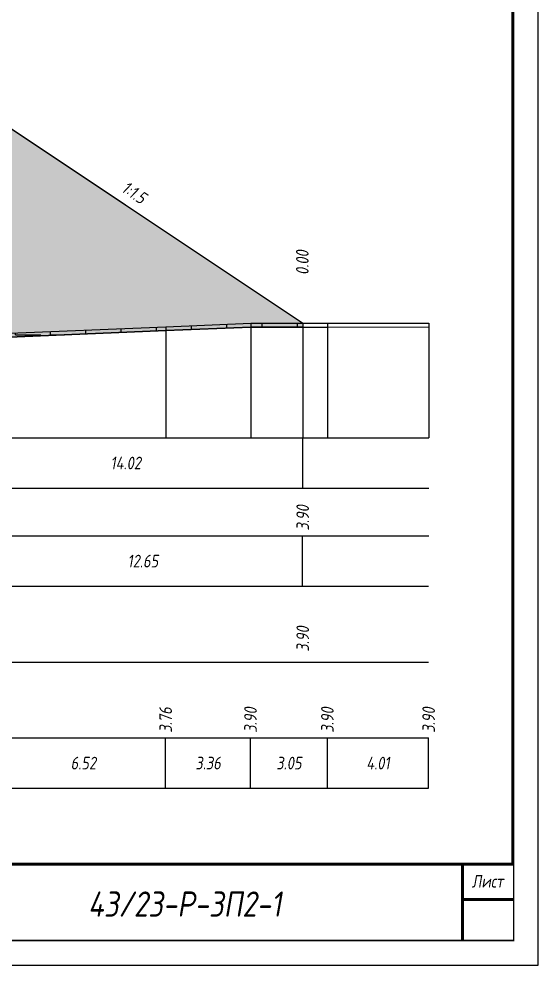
# Model space of a CAD drawing. Extents: x -717 to 1451, y -133302 to 233.
# Drawn here: x 287.1 to 389.9, y -103216.4 to -103029.1 of the extents above; entities that cross this region are included whole.
import ezdxf
from ezdxf.enums import TextEntityAlignment as Align

# ---------------------------------------------------------------- set-up
doc = ezdxf.new("R2010")
doc.units = 0
for name, color, linetype in [('Зарамочное оформление', 7, 'Continuous'), ('Код_510', 7, 'Continuous'), ('Код_514', 1, 'Continuous'), ('Код_516', 1, 'Continuous'), ('Контур_0', 7, 'Continuous'), ('Контур_508', 7, 'Continuous'), ('Контур_512', 7, 'Continuous'), ('Контур_513', 7, 'Continuous'), ('Контур_818', 7, 'Continuous'), ('Красный поперечник', 1, 'Continuous'), ('Объём_2661', 7, 'Continuous'), ('Объём_2666', 7, 'Continuous'), ('Объём_2667', 7, 'Continuous'), ('Объём_2668', 7, 'Continuous'), ('Объём_2669', 7, 'Continuous'), ('Объём_2675', 7, 'Continuous'), ('Рабочие отметки', 7, 'Continuous'), ('Таблица', 7, 'Continuous'), ('Уклоны проезжей части', 7, 'Continuous'), ('Черный поперечник', 3, 'Continuous')]:
    doc.layers.add(name, color=color, linetype=linetype)
for name, color, linetype, true_color in [('Контур_2570', 7, 'Continuous', 0x80ff00), ('Контур_2736', 4, 'Continuous', 0x00ffff), ('Контур_2737', 4, 'Continuous', 0x00ffff), ('Контур_2738', 4, 'Continuous', 0x00ffff), ('Контур_2739', 4, 'Continuous', 0x00ffff), ('Контур_2741', 4, 'Continuous', 0x00ffff), ('Контур_2742', 4, 'Continuous', 0x00ffff), ('Контур_2743', 4, 'Continuous', 0x00ffff), ('Контур_2744', 7, 'Continuous', 0xa4ffff), ('Контур_2745', 7, 'Continuous', 0xa4ffff), ('Контур_2747', 4, 'Continuous', 0x00ffff), ('Контур_2748', 4, 'Continuous', 0x00ffff), ('Контур_2749', 4, 'Continuous', 0x00ffff), ('Контур_2750', 4, 'Continuous', 0x00ffff), ('Контур_2751', 4, 'Continuous', 0x00ffff), ('Контур_2752', 4, 'Continuous', 0x00ffff), ('Контур_703', 4, 'Continuous', 0x00ffff), ('Контур_705', 4, 'Continuous', 0x00ffff), ('Контур_707', 4, 'Continuous', 0x00ffff), ('Контур_720', 131, 'Continuous', 0xaaffff), ('Объём_2570', 7, 'Continuous', 0x80ff00), ('Объём_2600', 7, 'Continuous', 0x808000)]:
    doc.layers.add(name, color=color, linetype=linetype, true_color=true_color)
doc.styles.add('М', font='romand.shx', dxfattribs={"width": 0.8, "oblique": 10, "height": 2.5})

# ---------------------------------------------------------------- blocks, each defined once
blk = doc.blocks.new('Штамп')
at = {"linetype": 'Continuous'}
blk.add_wipeout([(199.95, -411.25), (384.95, -411.25), (384.95, -426.25), (199.95, -426.25)], dxfattribs=at).dxf.layer = 'Зарамочное оформление'
at = {"layer": 'Зарамочное оформление', "linetype": 'Continuous', "lineweight": -3, "const_width": 0.6, "flags": 128}
for points in [[(199.95, -426.25), (199.95, -411.25), (384.95, -411.25)], [(209.95, -411.25), (209.95, -426.25)], [(219.95, -411.25), (219.95, -426.25)], [(229.95, -411.25), (229.95, -426.25)], [(239.95, -411.25), (239.95, -426.25)], [(254.95, -411.25), (254.95, -426.25)], [(264.95, -411.25), (264.95, -426.25)], [(374.95, -411.25), (374.95, -426.25)], [(199.95, -416.25), (264.95, -416.25)], [(374.95, -418.25), (384.95, -418.25)], [(199.95, -421.25), (264.95, -421.25)]]:
    blk.add_lwpolyline(points, dxfattribs=at)
at = {"linetype": 'Continuous', "insert": (319.95, -419.17), "char_height": 5, "width": 110, "attachment_point": 5, "style": 'М'}
blk.add_mtext('{\\Q10;\\W0.8;43/23-Р-ЗП2-1}', dxfattribs=at)
at = {"layer": 'Зарамочное оформление', "linetype": 'Continuous', "style": 'М', "oblique": 10}
for s, width, p in [('Лист', 0.8, (379.95, -414.66)), ('Изм.', 0.8, (204.95, -423.75)), ('Кол.уч.', 0.7, (214.95, -423.75)), ('Лист', 0.8, (224.95, -423.75)), ('N док.', 0.7, (235.28, -423.75)), ('Подпись', 0.8, (247.45, -423.75)), ('Дата', 0.8, (259.95, -423.75))]:
    blk.add_text(s, height=2.5, dxfattribs=dict(at, width=width)).set_placement(p, align=Align.MIDDLE_CENTER)
blk = doc.blocks.new('шифр')
blk.add_blockref('Штамп', (0, -102845))

msp = doc.modelspace()

# ---------------------------------------------------------------- hatches: boundary and pattern name
at = {"transparency": 33554681}
h = msp.add_hatch(dxfattribs=at)
h.set_pattern_fill('ANGLE', color=256)
h.set_pattern_definition([(0, (0, 0), (0, 6.985), [5.08, -1.905]), (90, (0, 0), (-6.985, 4e-16), [5.08, -1.905])])
h.paths.add_polyline_path([(343.318, -103090.087), (333.03, -103090.083), (316.221, -103090.785), (283.624, -103092.124), (283.283, -103091.195), (281.844, -103088.34), (281.675, -103087.741), (281.009, -103085.66), (225.448, -103085.846), (225.448, -103085.096), (281.009, -103084.91), (281.675, -103086.991), (281.844, -103087.59), (283.283, -103090.445), (283.624, -103091.374), (316.221, -103090.035), (333.03, -103089.333), (343.318, -103089.337)])
at = {"layer": 'Объём_2600'}
h = msp.add_hatch(dxfattribs=at)
h.set_pattern_fill('HONEY', color=5, scale=0.3)
h.paths.add_polyline_path([(283.283, -103091.195), (281.844, -103088.34), (281.675, -103087.741), (281.009, -103085.66), (225.448, -103085.846), (225.448, -103045.545), (280.089, -103047.185), (343.318, -103089.337), (343.318, -103090.087), (333.03, -103090.083), (316.221, -103090.785), (283.624, -103092.124)])

# ---------------------------------------------------------------- linework, layer by layer
at = {"flags": 128}
msp.add_lwpolyline([(-30.054, -103216.421), (389.946, -103216.421), (389.946, -102919.421), (-30.054, -102919.421)], close=True, dxfattribs=at)
at = {"const_width": 0.6, "flags": 128}
msp.add_lwpolyline([(-10.054, -103211.421), (384.946, -103211.421), (384.946, -102924.421), (-10.054, -102924.421)], close=True, dxfattribs=at)
at = {"layer": 'Код_510'}
for p, q in [((316.167, -103181.421), (316.167, -103171.421)), ((332.975, -103181.421), (332.975, -103171.421)), ((348.201, -103181.421), (348.201, -103171.421)), ((368.264, -103181.421), (368.264, -103171.421))]:
    msp.add_line(p, q, dxfattribs=at)
at = {"layer": 'Код_514'}
msp.add_line((343.318, -103122), (343.318, -103112), dxfattribs=at)
at = {"layer": 'Код_516'}
msp.add_line((343.264, -103141.421), (343.264, -103131.421), dxfattribs=at)
at = {"layer": 'Контур_0', "flags": 128}
for points in [[(273.198, -103042.59), (343.318, -103089.337), (343.318, -103089.337), (343.318, -103089.337), (343.318, -103089.337), (343.318, -103089.337), (343.318, -103089.337), (343.318, -103089.337), (343.318, -103089.337), (343.318, -103089.337), (343.318, -103089.337), (343.318, -103089.337), (343.318, -103089.337), (343.318, -103089.337), (343.318, -103089.337), (343.318, -103089.337)], [(273.198, -103042.59), (343.318, -103089.337), (343.318, -103089.337), (343.318, -103089.337), (343.318, -103089.337), (343.318, -103089.337), (343.318, -103089.337), (343.318, -103089.337), (343.318, -103089.337), (343.318, -103089.337), (343.318, -103089.337), (343.318, -103089.337), (343.318, -103089.337), (343.318, -103089.337), (343.318, -103089.337), (343.318, -103089.337), (343.318, -103089.337), (343.318, -103089.337), (343.318, -103089.337), (343.318, -103089.337), (343.318, -103089.337), (343.318, -103089.337), (343.318, -103089.337), (343.318, -103089.337), (343.318, -103089.337), (343.318, -103089.337), (343.318, -103089.337), (343.318, -103089.337), (343.318, -103089.337), (343.318, -103089.337)]]:
    msp.add_lwpolyline(points, dxfattribs=at)
at = {"layer": 'Контур_2570', "flags": 128}
msp.add_lwpolyline([(80, -103092.75), (111.265, -103091.569), (118.676, -103091.016), (167.856, -103089.115), (168.333, -103088.442), (168.387, -103088.34), (168.833, -103086.912), (168.922, -103086.723), (211.637, -103085.967), (216.42, -103085.835), (223.46, -103085.852), (225.448, -103085.846), (281.009, -103085.66), (281.675, -103087.741), (281.844, -103088.34), (283.283, -103091.195), (283.624, -103092.124), (316.221, -103090.785), (333.03, -103090.083), (348.255, -103090.089), (368.318, -103090.07)], dxfattribs=at)
at = {"layer": 'Контур_2736', "flags": 128}
msp.add_lwpolyline([(273.198, -103042.59), (343.318, -103089.337)], dxfattribs=at)
at = {"layer": 'Контур_2737', "flags": 128}
msp.add_lwpolyline([(343.318, -103089.337), (343.318, -103089.337)], dxfattribs=at)
at = {"layer": 'Контур_2738', "flags": 128}
msp.add_lwpolyline([(343.318, -103089.337), (343.318, -103089.337)], dxfattribs=at)
at = {"layer": 'Контур_2739', "flags": 128}
msp.add_lwpolyline([(343.318, -103089.337), (343.318, -103089.337)], dxfattribs=at)
at = {"layer": 'Контур_2741', "flags": 128}
msp.add_lwpolyline([(343.318, -103089.337), (343.318, -103089.337)], dxfattribs=at)
at = {"layer": 'Контур_2742', "flags": 128}
msp.add_lwpolyline([(343.318, -103089.337), (343.318, -103089.337)], dxfattribs=at)
at = {"layer": 'Контур_2743', "flags": 128}
msp.add_lwpolyline([(343.318, -103089.337), (343.318, -103089.337)], dxfattribs=at)
at = {"layer": 'Контур_2744', "flags": 128}
msp.add_lwpolyline([(343.318, -103089.337), (343.318, -103089.337)], dxfattribs=at)
msp.add_lwpolyline([(343.318, -103089.337), (343.318, -103089.337)], dxfattribs=at)
msp.add_lwpolyline([(343.318, -103089.337), (343.318, -103089.337)], dxfattribs=at)
msp.add_lwpolyline([(343.318, -103089.337), (343.318, -103089.337)], dxfattribs=at)
msp.add_lwpolyline([(343.318, -103089.337), (343.318, -103089.337)], dxfattribs=at)
msp.add_lwpolyline([(343.318, -103089.337), (343.318, -103089.337)], dxfattribs=at)
at = {"layer": 'Контур_2745', "flags": 128}
msp.add_lwpolyline([(343.318, -103089.337), (343.318, -103089.337)], dxfattribs=at)
msp.add_lwpolyline([(343.318, -103089.337), (343.318, -103089.337)], dxfattribs=at)
msp.add_lwpolyline([(343.318, -103089.337), (343.318, -103089.337)], dxfattribs=at)
msp.add_lwpolyline([(343.318, -103089.337), (343.318, -103089.337)], dxfattribs=at)
msp.add_lwpolyline([(343.318, -103089.337), (343.318, -103089.337)], dxfattribs=at)
msp.add_lwpolyline([(343.318, -103089.337), (343.318, -103089.337)], dxfattribs=at)
at = {"layer": 'Контур_2747', "flags": 128}
msp.add_lwpolyline([(343.318, -103089.337), (343.318, -103089.337)], dxfattribs=at)
at = {"layer": 'Контур_2748', "flags": 128}
msp.add_lwpolyline([(343.318, -103089.337), (343.318, -103089.337)], dxfattribs=at)
at = {"layer": 'Контур_2749', "flags": 128}
msp.add_lwpolyline([(343.318, -103089.337), (343.318, -103089.337)], dxfattribs=at)
at = {"layer": 'Контур_2750', "flags": 128}
msp.add_lwpolyline([(343.318, -103089.337), (343.318, -103089.337)], dxfattribs=at)
at = {"layer": 'Контур_2751', "flags": 128}
msp.add_lwpolyline([(343.318, -103089.337), (343.318, -103089.337)], dxfattribs=at)
at = {"layer": 'Контур_2752', "flags": 128}
msp.add_lwpolyline([(343.318, -103089.337), (343.318, -103089.337)], dxfattribs=at)
at = {"layer": 'Контур_508', "flags": 128}
msp.add_lwpolyline([(105, -103091.056), (170.807, -103047.185), (225.448, -103045.545), (280.089, -103047.185), (343.318, -103089.337)], dxfattribs=at)
at = {"layer": 'Контур_512', "flags": 128}
msp.add_lwpolyline([(105, -103091.056), (170.807, -103047.185), (225.448, -103045.545), (280.089, -103047.185), (343.318, -103089.337)], dxfattribs=at)
at = {"layer": 'Контур_513', "flags": 128}
msp.add_lwpolyline([(105, -103091.056), (170.807, -103047.185), (225.448, -103045.545), (280.089, -103047.185), (343.318, -103089.337)], dxfattribs=at)
at = {"layer": 'Контур_703', "flags": 128}
for points in [[(273.198, -103042.59), (343.318, -103089.337)], [(343.318, -103089.337), (343.318, -103089.337)]]:
    msp.add_lwpolyline(points, dxfattribs=at)
at = {"layer": 'Контур_705', "flags": 128}
msp.add_lwpolyline([(343.318, -103089.337), (343.318, -103089.337)], dxfattribs=at)
at = {"layer": 'Контур_707', "flags": 128}
msp.add_lwpolyline([(343.318, -103089.337), (343.318, -103089.337)], dxfattribs=at)
at = {"layer": 'Контур_720', "flags": 128}
msp.add_lwpolyline([(343.318, -103089.337), (343.318, -103089.337)], dxfattribs=at)
at = {"layer": 'Контур_818', "flags": 128}
msp.add_lwpolyline([(105, -103091.806), (111.265, -103091.569), (118.676, -103091.016), (167.856, -103089.115), (168.333, -103088.442), (168.387, -103088.34), (168.833, -103086.912), (168.922, -103086.723), (211.637, -103085.967), (216.42, -103085.835), (223.46, -103085.852), (225.448, -103085.846), (281.009, -103085.66), (281.675, -103087.741), (281.844, -103088.34), (283.283, -103091.195), (283.624, -103092.124), (316.221, -103090.785), (333.03, -103090.083), (343.318, -103090.087)], dxfattribs=at)
at = {"layer": 'Красный поперечник'}
for p, q in [((273.198, -103042.59), (343.318, -103089.337)), ((343.318, -103089.337), (343.318, -103112))]:
    msp.add_line(p, q, dxfattribs=at)
at = {"layer": 'Объём_2570', "flags": 128}
msp.add_lwpolyline([(343.318, -103090.087), (333.03, -103090.083), (316.221, -103090.785), (283.624, -103092.124), (283.283, -103091.195), (281.844, -103088.34), (281.675, -103087.741), (281.009, -103085.66), (225.448, -103085.846), (225.448, -103085.096), (281.009, -103084.91), (281.675, -103086.991), (281.844, -103087.59), (283.283, -103090.445), (283.624, -103091.374), (316.221, -103090.035), (333.03, -103089.333), (343.318, -103089.337), (343.318, -103090.087), (343.318, -103090.087)], dxfattribs=at)
at = {"layer": 'Объём_2600', "color": 5, "flags": 128}
msp.add_lwpolyline([(283.283, -103091.195), (281.844, -103088.34), (281.675, -103087.741), (281.009, -103085.66), (225.448, -103085.846), (225.448, -103045.545), (280.089, -103047.185), (343.318, -103089.337), (343.318, -103090.087), (333.03, -103090.083), (316.221, -103090.785), (283.624, -103092.124), (283.283, -103091.195), (283.283, -103091.195)], dxfattribs=at)
at = {"layer": 'Объём_2661', "flags": 128}
msp.add_lwpolyline([(273.198, -103042.59), (343.318, -103089.337)], dxfattribs=at)
at = {"layer": 'Объём_2666', "flags": 128}
msp.add_lwpolyline([(273.198, -103042.59), (343.318, -103089.337)], dxfattribs=at)
at = {"layer": 'Объём_2667', "flags": 128}
msp.add_lwpolyline([(343.318, -103089.337), (343.318, -103089.337)], dxfattribs=at)
msp.add_lwpolyline([(343.318, -103089.337), (343.318, -103089.337)], dxfattribs=at)
at = {"layer": 'Объём_2668', "flags": 128}
msp.add_lwpolyline([(343.318, -103089.337), (343.318, -103089.337)], dxfattribs=at)
msp.add_lwpolyline([(343.318, -103089.337), (343.318, -103089.337)], dxfattribs=at)
at = {"layer": 'Объём_2669', "flags": 128}
msp.add_lwpolyline([(343.318, -103089.337), (343.318, -103089.337)], dxfattribs=at)
msp.add_lwpolyline([(343.318, -103089.337), (343.318, -103089.337)], dxfattribs=at)
at = {"layer": 'Объём_2675', "flags": 128}
msp.add_lwpolyline([(343.318, -103089.337), (343.318, -103089.337)], dxfattribs=at)
msp.add_lwpolyline([(343.318, -103089.337), (343.318, -103089.337)], dxfattribs=at)
msp.add_lwpolyline([(343.318, -103089.337), (343.318, -103089.337)], dxfattribs=at)
msp.add_lwpolyline([(343.318, -103089.337), (343.318, -103089.337)], dxfattribs=at)
msp.add_lwpolyline([(343.318, -103089.337), (343.318, -103089.337)], dxfattribs=at)
msp.add_lwpolyline([(343.318, -103089.337), (343.318, -103089.337)], dxfattribs=at)
msp.add_lwpolyline([(343.318, -103089.337), (343.318, -103089.337)], dxfattribs=at)
msp.add_lwpolyline([(343.318, -103089.337), (343.318, -103089.337)], dxfattribs=at)
msp.add_lwpolyline([(343.318, -103089.337), (343.318, -103089.337)], dxfattribs=at)
msp.add_lwpolyline([(343.318, -103089.337), (343.318, -103089.337)], dxfattribs=at)
msp.add_lwpolyline([(343.318, -103089.337), (343.318, -103089.337)], dxfattribs=at)
msp.add_lwpolyline([(343.318, -103089.337), (343.318, -103089.337)], dxfattribs=at)
at = {"layer": 'Таблица'}
for p, q in [((80, -103112), (368.318, -103112)), ((80, -103122), (368.318, -103122)), ((80, -103131.421), (368.318, -103131.421)), ((79.946, -103141.421), (368.264, -103141.421)), ((79.946, -103156.421), (368.264, -103156.421)), ((79.946, -103171.421), (368.264, -103171.421)), ((79.946, -103181.421), (368.264, -103181.421))]:
    msp.add_line(p, q, dxfattribs=at)
at = {"layer": 'Черный поперечник', "color": 7}
for p, q in [((316.221, -103090.035), (316.221, -103112)), ((333.03, -103089.333), (333.03, -103112)), ((348.255, -103089.339), (348.255, -103112)), ((368.318, -103089.32), (368.318, -103112))]:
    msp.add_line(p, q, dxfattribs=at)
at = {"layer": 'Черный поперечник', "flags": 128}
msp.add_lwpolyline([(80, -103092), (111.265, -103090.819), (118.676, -103090.266), (167.856, -103088.365), (168.333, -103087.692), (168.387, -103087.59), (168.833, -103086.162), (168.922, -103085.973), (211.637, -103085.217), (216.42, -103085.085), (223.46, -103085.102), (225.448, -103085.096), (281.009, -103084.91), (281.675, -103086.991), (281.844, -103087.59), (283.283, -103090.445), (283.624, -103091.374), (316.221, -103090.035), (333.03, -103089.333), (348.255, -103089.339), (368.318, -103089.32)], dxfattribs=at)

# ---------------------------------------------------------------- texts
at = {"linetype": 'Continuous', "style": 'М', "oblique": 10, "width": 0.8}
msp.add_text('337', height=2.5, dxfattribs=at).set_placement((380.312, -103207.509), align=Align.MIDDLE)
at = {"layer": 'Код_510', "style": 'М', "oblique": 10, "width": 0.8}
for s, p in [('3.76', (316.167, -103170.421)), ('3.90', (332.975, -103170.421)), ('3.90', (348.201, -103170.421)), ('3.90', (368.264, -103170.421))]:
    msp.add_text(s, height=2.5, rotation=90, dxfattribs=at).set_placement(p, align=Align.MIDDLE_LEFT)
for s, p in [('6.52', (299.868, -103176.421)), ('3.36', (324.571, -103176.421)), ('3.05', (340.588, -103176.421)), ('4.01', (358.232, -103176.421))]:
    msp.add_text(s, height=2.5, dxfattribs=at).set_placement(p, align=Align.MIDDLE_CENTER)
at = {"layer": 'Код_514', "style": 'М', "oblique": 10, "width": 0.8}
msp.add_text('14.02', height=2.5, dxfattribs=at).set_placement((308.258, -103117), align=Align.MIDDLE_CENTER)
msp.add_text('3.90', height=2.5, rotation=90, dxfattribs=at).set_placement((343.318, -103130.382), align=Align.MIDDLE_LEFT)
at = {"layer": 'Код_516', "style": 'М', "oblique": 10, "width": 0.8}
msp.add_text('12.65', height=2.5, dxfattribs=at).set_placement((311.65, -103136.421), align=Align.MIDDLE_CENTER)
msp.add_text('3.90', height=2.5, rotation=90, dxfattribs=at).set_placement((343.318, -103154.371), align=Align.MIDDLE_LEFT)
at = {"layer": 'Рабочие отметки', "color": 1, "style": 'М', "oblique": 10, "width": 0.8}
msp.add_text('0.00', height=2.5, rotation=90, dxfattribs=at).set_placement((343.24, -103079.768), align=Align.MIDDLE_LEFT)
at = {"layer": 'Уклоны проезжей части', "color": 1, "style": 'М', "oblique": 10, "width": 0.8}
msp.add_text('1:1.5', height=2.5, rotation=326.30994, dxfattribs=at).set_placement((308.813, -103065.132), align=Align.BOTTOM_CENTER)

# ---------------------------------------------------------------- next in the draw order: block references
msp.add_blockref('шифр', (0, 59.829))

doc.saveas('drawing.dxf')
